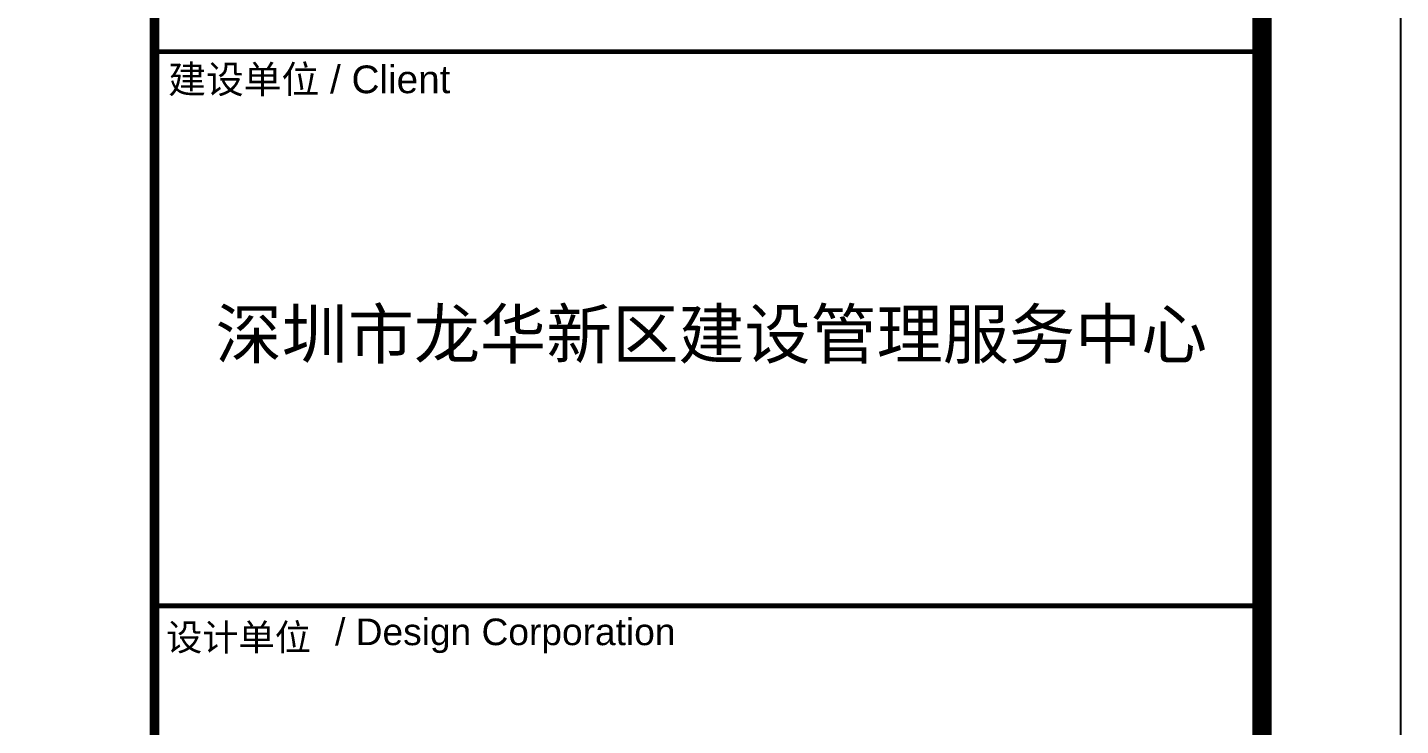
# Model space of a CAD drawing. Extents: x 447078 to 1776277, y 243534 to 519428.
# Drawn here: x 533832 to 535815, y 305207 to 306214 of the extents above; entities that cross this region are included whole.
import ezdxf

# ---------------------------------------------------------------- set-up
doc = ezdxf.new("R2010")
doc.units = 0
doc.header["$LTSCALE"] = 1000
doc.header["$MEASUREMENT"] = 0
for name, color, linetype in [('G-0-XREF', 2, 'Continuous'), ('图框CCDI_B0GA1+0.00$0$G-ANNO-TEXT', 33, 'Continuous'), ('图框CCDI_B0GA1+0.00$0$G-BORD', 3, 'Continuous')]:
    doc.layers.add(name, color=color, linetype=linetype)
doc.styles.add('图框CCDI_B0GA1+0.00$0$CCDI_T_G01', font='arial.ttf')
doc.styles.add('图框CCDI_B0GA1+0.00$0$Standard', font='txt')

# ---------------------------------------------------------------- blocks, each defined once
blk = doc.blocks.new('图框CCDI_B0GA1+0.00')
at = {"layer": '图框CCDI_B0GA1+0.00$0$G-BORD'}
blk.add_lwpolyline([(0, 59400), (84100, 59400), (84100, 0), (0, 0)], close=True, dxfattribs=at)
at = {"layer": '图框CCDI_B0GA1+0.00$0$G-BORD', "const_width": 140}
blk.add_lwpolyline([(3300, 58400), (83100, 58400), (83100, 1000), (3300, 1000)], close=True, dxfattribs=at)
at = {"layer": '图框CCDI_B0GA1+0.00$0$G-BORD'}
for points, const_width in [([(75100, 1000), (75100, 58400)], 70), ([(75100, 26200), (83100, 26200)], 35), ([(83100, 22200), (75100, 22200)], 35), ([(75100, 22200), (83100, 22200)], 35)]:
    blk.add_lwpolyline(points, dxfattribs=dict(at, const_width=const_width))
at = {"layer": '图框CCDI_B0GA1+0.00$0$G-ANNO-TEXT', "style": '图框CCDI_B0GA1+0.00$0$CCDI_T_G01'}
for s, insert, char_height, width, attachment_point in [('{\\fSimSun|b0|i0|c134|p54;建设单位} / Client', (75200, 26100), 200, 7900, 1), ('{\\fSimSun|b0|i0|c134|p2;深圳市龙华新区建设管理服务中心}', (79122.9, 24141.7), 350, 8000, 5)]:
    blk.add_mtext(s, dxfattribs=dict(at, insert=insert, char_height=char_height, width=width, attachment_point=attachment_point))
at = {"layer": '图框CCDI_B0GA1+0.00$0$G-ANNO-TEXT', "char_height": 191.911, "attachment_point": 7, "style": '图框CCDI_B0GA1+0.00$0$Standard'}
for s, insert in [('\\fArial Unicode MS|b0|i0|c0|p34;\\W1;/ Design Corporation', (76405, 21858.8)), ('{\\fSimSun|b0|i0|c134|p2;设计单位}', (75184.3, 21855.6))]:
    blk.add_mtext(s, dxfattribs=dict(at, insert=insert))

msp = doc.modelspace()

# ---------------------------------------------------------------- block references
at = {"layer": 'G-0-XREF', "xscale": 0.2, "yscale": 0.2, "zscale": 0.2}
msp.add_blockref('图框CCDI_B0GA1+0.00', (518994.8, 300939.2), dxfattribs=at)

doc.saveas('drawing.dxf')
